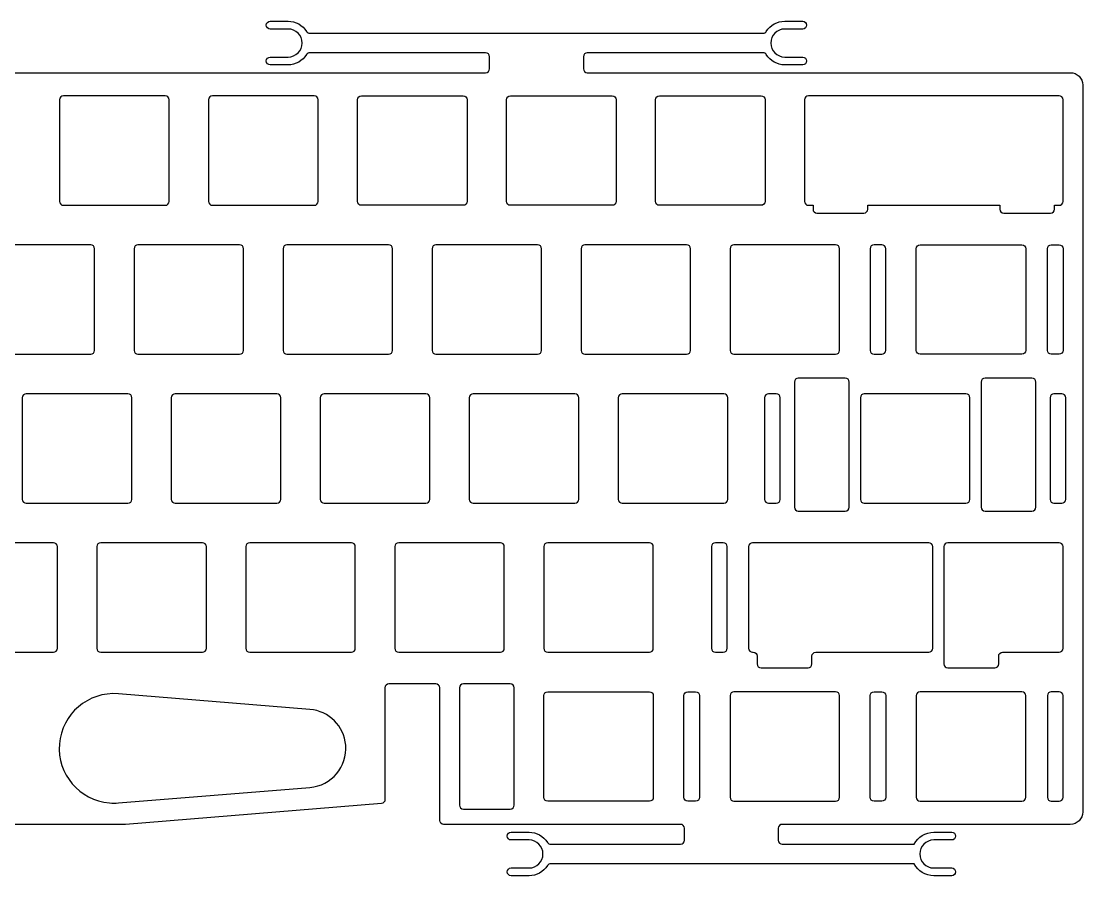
# Model space of a CAD drawing. Header units: millimetres. Extents: x 157 to 443, y 245 to 354.
# Drawn here: x 307.2 to 442.9, y 245.2 to 354.5 of the extents above; entities that cross this region are included whole.
import ezdxf

# ---------------------------------------------------------------- set-up
doc = ezdxf.new("R2010")
doc.units = ezdxf.units.MM
doc.header["$MEASUREMENT"] = 0
doc.layers.get('0').update_dxf_attribs({"lineweight": 0})

msp = doc.modelspace()

# ---------------------------------------------------------------- linework, layer by layer
at = {"color": 18, "lineweight": 25, "true_color": 0x000000}
for points, knots in [([(238.89, 251.8), (239.16, 251.8), (239.39, 252.02), (239.39, 252.3), (239.39, 252.3), (239.39, 269.26), (239.39, 269.26), (239.39, 269.54), (239.61, 269.76), (239.89, 269.76), (239.89, 269.76), (245.89, 269.76), (245.89, 269.76), (246.16, 269.76), (246.39, 269.54), (246.39, 269.26), (246.39, 269.26), (246.39, 254.96), (246.39, 254.96), (246.39, 254.7), (246.59, 254.48), (246.85, 254.46), (246.85, 254.46), (279.54, 251.8), (279.54, 251.8), (279.56, 251.8), (279.57, 251.8), (279.58, 251.8), (279.58, 251.8), (320.49, 251.8), (320.49, 251.8), (320.5, 251.8), (320.52, 251.8), (320.53, 251.8), (320.53, 251.8), (353.23, 254.46), (353.23, 254.46), (353.49, 254.48), (353.69, 254.7), (353.69, 254.96), (353.69, 254.96), (353.69, 269.26), (353.69, 269.26), (353.69, 269.54), (353.91, 269.76), (354.19, 269.76), (354.19, 269.76), (360.19, 269.76), (360.19, 269.76), (360.46, 269.76), (360.69, 269.54), (360.69, 269.26), (360.69, 269.26), (360.69, 252.3), (360.69, 252.3), (360.69, 252.02), (360.91, 251.8), (361.19, 251.8), (361.19, 251.8), (391.48, 251.8), (391.48, 251.8), (391.76, 251.8), (391.98, 251.57), (391.98, 251.3), (391.98, 251.3), (391.98, 249.76), (391.98, 249.76), (391.98, 249.48), (391.76, 249.26), (391.48, 249.26), (391.48, 249.26), (374.89, 249.26), (374.89, 249.26), (374.72, 249.26), (374.56, 249.35), (374.47, 249.49), (373.96, 250.31), (373.06, 250.8), (372.11, 250.8), (372.11, 250.8), (369.82, 250.8), (369.82, 250.8), (369.54, 250.8), (369.32, 250.57), (369.32, 250.3), (369.32, 250.02), (369.54, 249.8), (369.82, 249.8), (369.82, 249.8), (372.11, 249.8), (372.11, 249.8), (373.09, 249.8), (373.89, 249), (373.89, 248.01), (373.89, 247.02), (373.09, 246.22), (372.11, 246.22), (372.11, 246.22), (369.82, 246.22), (369.82, 246.22), (369.54, 246.22), (369.32, 246), (369.32, 245.72), (369.32, 245.45), (369.54, 245.22), (369.82, 245.22), (369.82, 245.22), (372.11, 245.22), (372.11, 245.22), (373.06, 245.22), (373.96, 245.72), (374.47, 246.53), (374.56, 246.67), (374.72, 246.76), (374.89, 246.76), (374.89, 246.76), (421.37, 246.76), (421.37, 246.76), (421.84, 245.82), (422.81, 245.22), (423.86, 245.22), (423.86, 245.22), (426.15, 245.22), (426.15, 245.22), (426.43, 245.22), (426.65, 245.45), (426.65, 245.72), (426.65, 246), (426.43, 246.22), (426.15, 246.22), (426.15, 246.22), (423.86, 246.22), (423.86, 246.22), (422.88, 246.22), (422.07, 247.02), (422.07, 248.01), (422.07, 249), (422.88, 249.8), (423.86, 249.8), (423.86, 249.8), (426.15, 249.8), (426.15, 249.8), (426.43, 249.8), (426.65, 250.02), (426.65, 250.3), (426.65, 250.57), (426.43, 250.8), (426.15, 250.8), (426.15, 250.8), (423.86, 250.8), (423.86, 250.8), (422.81, 250.8), (421.84, 250.2), (421.37, 249.26), (421.37, 249.26), (404.48, 249.26), (404.48, 249.26), (404.21, 249.26), (403.98, 249.48), (403.98, 249.76), (403.98, 249.76), (403.98, 251.3), (403.98, 251.3), (403.98, 251.57), (404.21, 251.8), (404.48, 251.8), (404.48, 251.8), (441.31, 251.8), (441.31, 251.8), (442.2, 251.8), (442.91, 252.51), (442.91, 253.4), (442.91, 253.4), (442.91, 346.32), (442.91, 346.32), (442.91, 347.21), (442.2, 347.92), (441.31, 347.92), (441.31, 347.92), (379.56, 347.92), (379.56, 347.92), (379.29, 347.92), (379.06, 348.15), (379.06, 348.42), (379.06, 348.42), (379.06, 349.96), (379.06, 349.96), (379.06, 350.24), (379.29, 350.46), (379.56, 350.46), (379.56, 350.46), (402.03, 350.46), (402.03, 350.46), (402.2, 350.46), (402.36, 350.37), (402.45, 350.23), (402.96, 349.42), (403.85, 348.92), (404.81, 348.92), (404.81, 348.92), (407.1, 348.92), (407.1, 348.92), (407.38, 348.92), (407.6, 349.15), (407.6, 349.42), (407.6, 349.7), (407.38, 349.92), (407.1, 349.92), (407.1, 349.92), (404.81, 349.92), (404.81, 349.92), (403.83, 349.92), (403.02, 350.72), (403.02, 351.71), (403.02, 352.7), (403.83, 353.5), (404.81, 353.5), (404.81, 353.5), (407.1, 353.5), (407.1, 353.5), (407.38, 353.5), (407.6, 353.72), (407.6, 354), (407.6, 354.27), (407.38, 354.5), (407.1, 354.5), (407.1, 354.5), (404.81, 354.5), (404.81, 354.5), (403.85, 354.5), (402.96, 354.01), (402.45, 353.19), (402.36, 353.05), (402.2, 352.96), (402.03, 352.96), (402.03, 352.96), (344.1, 352.96), (344.1, 352.96), (343.92, 352.96), (343.76, 353.05), (343.67, 353.19), (343.16, 354.01), (342.27, 354.5), (341.31, 354.5), (341.31, 354.5), (339.02, 354.5), (339.02, 354.5), (338.75, 354.5), (338.52, 354.27), (338.52, 354), (338.52, 353.72), (338.75, 353.5), (339.02, 353.5), (339.02, 353.5), (341.31, 353.5), (341.31, 353.5), (342.3, 353.5), (343.1, 352.7), (343.1, 351.71), (343.1, 350.72), (342.3, 349.92), (341.31, 349.92), (341.31, 349.92), (339.02, 349.92), (339.02, 349.92), (338.74, 349.92), (338.52, 349.7), (338.52, 349.42), (338.52, 349.15), (338.74, 348.92), (339.02, 348.92), (339.02, 348.92), (341.31, 348.92), (341.31, 348.92), (342.27, 348.92), (343.16, 349.42), (343.67, 350.23), (343.76, 350.37), (343.92, 350.46), (344.1, 350.46), (344.1, 350.46), (366.56, 350.46), (366.56, 350.46), (366.84, 350.46), (367.06, 350.24), (367.06, 349.96), (367.06, 349.96), (367.06, 348.42), (367.06, 348.42), (367.06, 348.15), (366.84, 347.92), (366.56, 347.92), (366.56, 347.92), (233.51, 347.92), (233.51, 347.92), (233.24, 347.92), (233.01, 348.15), (233.01, 348.42), (233.01, 348.42), (233.01, 349.96), (233.01, 349.96), (233.01, 350.24), (233.24, 350.46), (233.51, 350.46), (233.51, 350.46), (255.98, 350.46), (255.98, 350.46), (256.15, 350.46), (256.31, 350.37), (256.4, 350.23), (256.91, 349.42), (257.8, 348.92), (258.76, 348.92), (258.76, 348.92), (261.05, 348.92), (261.05, 348.92), (261.33, 348.92), (261.55, 349.15), (261.55, 349.42), (261.55, 349.7), (261.33, 349.92), (261.05, 349.92), (261.05, 349.92), (258.76, 349.92), (258.76, 349.92), (257.78, 349.92), (256.97, 350.72), (256.97, 351.71), (256.97, 352.7), (257.78, 353.5), (258.76, 353.5), (258.76, 353.5), (261.05, 353.5), (261.05, 353.5), (261.33, 353.5), (261.55, 353.72), (261.55, 354), (261.55, 354.27), (261.33, 354.5), (261.05, 354.5), (261.05, 354.5), (258.76, 354.5), (258.76, 354.5), (257.8, 354.5), (256.91, 354.01), (256.4, 353.19), (256.31, 353.05), (256.15, 352.96), (255.98, 352.96), (255.98, 352.96), (198.05, 352.96), (198.05, 352.96), (197.87, 352.96), (197.71, 353.05), (197.62, 353.19), (197.11, 354.01), (196.22, 354.5), (195.26, 354.5), (195.26, 354.5), (192.97, 354.5), (192.97, 354.5), (192.7, 354.5), (192.47, 354.27), (192.47, 354), (192.47, 353.72), (192.7, 353.5), (192.97, 353.5), (192.97, 353.5), (195.26, 353.5), (195.26, 353.5), (196.25, 353.5), (197.05, 352.7), (197.05, 351.71), (197.05, 350.72), (196.25, 349.92), (195.26, 349.92), (195.26, 349.92), (192.97, 349.92), (192.97, 349.92), (192.7, 349.92), (192.47, 349.7), (192.47, 349.42), (192.47, 349.15), (192.7, 348.92), (192.97, 348.92), (192.97, 348.92), (195.26, 348.92), (195.26, 348.92), (196.22, 348.92), (197.11, 349.42), (197.62, 350.23), (197.71, 350.37), (197.87, 350.46), (198.05, 350.46), (198.05, 350.46), (220.51, 350.46), (220.51, 350.46), (220.79, 350.46), (221.01, 350.24), (221.01, 349.96), (221.01, 349.96), (221.01, 348.42), (221.01, 348.42), (221.01, 348.15), (220.79, 347.92), (220.51, 347.92), (220.51, 347.92), (158.76, 347.92), (158.76, 347.92), (157.88, 347.92), (157.16, 347.21), (157.16, 346.32), (157.16, 346.32), (157.16, 253.4), (157.16, 253.4), (157.16, 252.51), (157.88, 251.8), (158.76, 251.8), (158.76, 251.8), (195.59, 251.8), (195.59, 251.8), (195.87, 251.8), (196.09, 251.57), (196.09, 251.3), (196.09, 251.3), (196.09, 249.76), (196.09, 249.76), (196.09, 249.48), (195.87, 249.26), (195.59, 249.26), (195.59, 249.26), (179, 249.26), (179, 249.26), (178.82, 249.26), (178.66, 249.35), (178.57, 249.49), (178.06, 250.31), (177.17, 250.8), (176.21, 250.8), (176.21, 250.8), (173.92, 250.8), (173.92, 250.8), (173.65, 250.8), (173.42, 250.57), (173.42, 250.3), (173.42, 250.02), (173.65, 249.8), (173.92, 249.8), (173.92, 249.8), (176.21, 249.8), (176.21, 249.8), (177.2, 249.8), (178, 249), (178, 248.01), (178, 247.02), (177.2, 246.22), (176.21, 246.22), (176.21, 246.22), (173.92, 246.22), (173.92, 246.22), (173.65, 246.22), (173.42, 246), (173.42, 245.72), (173.42, 245.45), (173.65, 245.22), (173.92, 245.22), (173.92, 245.22), (176.21, 245.22), (176.21, 245.22), (177.17, 245.22), (178.06, 245.72), (178.57, 246.53), (178.66, 246.67), (178.82, 246.76), (179, 246.76), (179, 246.76), (225.19, 246.76), (225.19, 246.76), (225.36, 246.76), (225.52, 246.67), (225.61, 246.53), (226.12, 245.72), (227.01, 245.22), (227.97, 245.22), (227.97, 245.22), (230.26, 245.22), (230.26, 245.22), (230.53, 245.22), (230.76, 245.45), (230.76, 245.72), (230.76, 246), (230.53, 246.22), (230.26, 246.22), (230.26, 246.22), (227.97, 246.22), (227.97, 246.22), (226.98, 246.22), (226.18, 247.02), (226.18, 248.01), (226.18, 249), (226.98, 249.8), (227.97, 249.8), (227.97, 249.8), (230.26, 249.8), (230.26, 249.8), (230.53, 249.8), (230.76, 250.02), (230.76, 250.3), (230.76, 250.57), (230.53, 250.8), (230.26, 250.8), (230.26, 250.8), (227.97, 250.8), (227.97, 250.8), (227.01, 250.8), (226.12, 250.31), (225.61, 249.49), (225.52, 249.35), (225.36, 249.26), (225.19, 249.26), (225.19, 249.26), (208.59, 249.26), (208.59, 249.26), (208.31, 249.26), (208.09, 249.48), (208.09, 249.76), (208.09, 249.76), (208.09, 251.3), (208.09, 251.3), (208.09, 251.57), (208.31, 251.8), (208.59, 251.8), (208.59, 251.8), (238.89, 251.8), (238.89, 251.8)], [0, 0, 0, 0, 1, 1, 1, 2, 2, 2, 3, 3, 3, 4, 4, 4, 5, 5, 5, 6, 6, 6, 7, 7, 7, 8, 8, 8, 9, 9, 9, 10, 10, 10, 11, 11, 11, 12, 12, 12, 13, 13, 13, 14, 14, 14, 15, 15, 15, 16, 16, 16, 17, 17, 17, 18, 18, 18, 19, 19, 19, 20, 20, 20, 21, 21, 21, 22, 22, 22, 23, 23, 23, 24, 24, 24, 25, 25, 25, 26, 26, 26, 27, 27, 27, 28, 28, 28, 29, 29, 29, 30, 30, 30, 31, 31, 31, 32, 32, 32, 33, 33, 33, 34, 34, 34, 35, 35, 35, 36, 36, 36, 37, 37, 37, 38, 38, 38, 39, 39, 39, 40, 40, 40, 41, 41, 41, 42, 42, 42, 43, 43, 43, 44, 44, 44, 45, 45, 45, 46, 46, 46, 47, 47, 47, 48, 48, 48, 49, 49, 49, 50, 50, 50, 51, 51, 51, 52, 52, 52, 53, 53, 53, 54, 54, 54, 55, 55, 55, 56, 56, 56, 57, 57, 57, 58, 58, 58, 59, 59, 59, 60, 60, 60, 61, 61, 61, 62, 62, 62, 63, 63, 63, 64, 64, 64, 65, 65, 65, 66, 66, 66, 67, 67, 67, 68, 68, 68, 69, 69, 69, 70, 70, 70, 71, 71, 71, 72, 72, 72, 73, 73, 73, 74, 74, 74, 75, 75, 75, 76, 76, 76, 77, 77, 77, 78, 78, 78, 79, 79, 79, 80, 80, 80, 81, 81, 81, 82, 82, 82, 83, 83, 83, 84, 84, 84, 85, 85, 85, 86, 86, 86, 87, 87, 87, 88, 88, 88, 89, 89, 89, 90, 90, 90, 91, 91, 91, 92, 92, 92, 93, 93, 93, 94, 94, 94, 95, 95, 95, 96, 96, 96, 97, 97, 97, 98, 98, 98, 99, 99, 99, 100, 100, 100, 101, 101, 101, 102, 102, 102, 103, 103, 103, 104, 104, 104, 105, 105, 105, 106, 106, 106, 107, 107, 107, 108, 108, 108, 109, 109, 109, 110, 110, 110, 111, 111, 111, 112, 112, 112, 113, 113, 113, 114, 114, 114, 115, 115, 115, 116, 116, 116, 117, 117, 117, 118, 118, 118, 119, 119, 119, 120, 120, 120, 121, 121, 121, 122, 122, 122, 123, 123, 123, 124, 124, 124, 125, 125, 125, 126, 126, 126, 127, 127, 127, 128, 128, 128, 129, 129, 129, 130, 130, 130, 131, 131, 131, 132, 132, 132, 133, 133, 133, 134, 134, 134, 135, 135, 135, 136, 136, 136, 137, 137, 137, 138, 138, 138, 139, 139, 139, 140, 140, 140, 141, 141, 141, 142, 142, 142, 143, 143, 143, 144, 144, 144, 145, 145, 145, 146, 146, 146, 147, 147, 147, 148, 148, 148, 149, 149, 149, 150, 150, 150, 151, 151, 151, 152, 152, 152, 153, 153, 153, 154, 154, 154, 155, 155, 155, 156, 156, 156, 157, 157, 157, 158, 158, 158, 159, 159, 159, 160, 160, 160, 161, 161, 161, 162, 162, 162, 163, 163, 163, 164, 164, 164, 165, 165, 165, 166, 166, 166, 167, 167, 167, 168, 168, 168, 169, 169, 169, 170, 170, 170, 171, 171, 171, 172, 172, 172, 173, 173, 173, 174, 174, 174, 175, 175, 175, 176, 176, 176, 177, 177, 177, 178, 178, 178, 178]), ([(312.59, 344.96), (312.59, 344.96), (325.59, 344.96), (325.59, 344.96), (325.86, 344.96), (326.09, 344.74), (326.09, 344.46), (326.09, 344.46), (326.09, 331.46), (326.09, 331.46), (326.09, 331.18), (325.86, 330.96), (325.59, 330.96), (325.59, 330.96), (312.59, 330.96), (312.59, 330.96), (312.31, 330.96), (312.09, 331.18), (312.09, 331.46), (312.09, 331.46), (312.09, 344.46), (312.09, 344.46), (312.09, 344.74), (312.31, 344.96), (312.59, 344.96)], [0, 0, 0, 0, 1, 1, 1, 2, 2, 2, 3, 3, 3, 4, 4, 4, 5, 5, 5, 6, 6, 6, 7, 7, 7, 8, 8, 8, 8]), ([(331.64, 344.96), (331.64, 344.96), (344.64, 344.96), (344.64, 344.96), (344.91, 344.96), (345.14, 344.74), (345.14, 344.46), (345.14, 344.46), (345.14, 331.46), (345.14, 331.46), (345.14, 331.18), (344.91, 330.96), (344.64, 330.96), (344.64, 330.96), (331.64, 330.96), (331.64, 330.96), (331.36, 330.96), (331.14, 331.18), (331.14, 331.46), (331.14, 331.46), (331.14, 344.46), (331.14, 344.46), (331.14, 344.74), (331.36, 344.96), (331.64, 344.96)], [0, 0, 0, 0, 1, 1, 1, 2, 2, 2, 3, 3, 3, 4, 4, 4, 5, 5, 5, 6, 6, 6, 7, 7, 7, 8, 8, 8, 8]), ([(350.69, 344.96), (350.41, 344.96), (350.19, 344.74), (350.19, 344.46), (350.19, 344.46), (350.19, 331.46), (350.19, 331.46), (350.19, 331.18), (350.41, 330.96), (350.69, 330.96), (350.69, 330.96), (363.69, 330.96), (363.69, 330.96), (363.96, 330.96), (364.19, 331.18), (364.19, 331.46), (364.19, 331.46), (364.19, 344.46), (364.19, 344.46), (364.19, 344.74), (363.96, 344.96), (363.69, 344.96), (363.69, 344.96), (350.69, 344.96), (350.69, 344.96)], [0, 0, 0, 0, 1, 1, 1, 2, 2, 2, 3, 3, 3, 4, 4, 4, 5, 5, 5, 6, 6, 6, 7, 7, 7, 8, 8, 8, 8]), ([(369.24, 331.46), (369.24, 331.18), (369.46, 330.96), (369.74, 330.96), (369.74, 330.96), (382.74, 330.96), (382.74, 330.96), (383.01, 330.96), (383.24, 331.18), (383.24, 331.46), (383.24, 331.46), (383.24, 344.46), (383.24, 344.46), (383.24, 344.74), (383.01, 344.96), (382.74, 344.96), (382.74, 344.96), (369.74, 344.96), (369.74, 344.96), (369.46, 344.96), (369.24, 344.74), (369.24, 344.46), (369.24, 344.46), (369.24, 331.46), (369.24, 331.46)], [0, 0, 0, 0, 1, 1, 1, 2, 2, 2, 3, 3, 3, 4, 4, 4, 5, 5, 5, 6, 6, 6, 7, 7, 7, 8, 8, 8, 8]), ([(402.29, 344.46), (402.29, 344.74), (402.06, 344.96), (401.79, 344.96), (401.79, 344.96), (388.79, 344.96), (388.79, 344.96), (388.51, 344.96), (388.29, 344.74), (388.29, 344.46), (388.29, 344.46), (388.29, 331.46), (388.29, 331.46), (388.29, 331.18), (388.51, 330.96), (388.79, 330.96), (388.79, 330.96), (401.79, 330.96), (401.79, 330.96), (402.06, 330.96), (402.29, 331.18), (402.29, 331.46), (402.29, 331.46), (402.29, 344.46), (402.29, 344.46)], [0, 0, 0, 0, 1, 1, 1, 2, 2, 2, 3, 3, 3, 4, 4, 4, 5, 5, 5, 6, 6, 6, 7, 7, 7, 8, 8, 8, 8]), ([(408.42, 330.96), (408.42, 330.96), (407.84, 330.96), (407.84, 330.96), (407.56, 330.96), (407.34, 331.18), (407.34, 331.46), (407.34, 331.46), (407.34, 344.46), (407.34, 344.46), (407.34, 344.74), (407.56, 344.96), (407.84, 344.96), (407.84, 344.96), (439.89, 344.96), (439.89, 344.96), (440.16, 344.96), (440.39, 344.74), (440.39, 344.46), (440.39, 344.46), (440.39, 331.46), (440.39, 331.46), (440.39, 331.18), (440.16, 330.96), (439.89, 330.96), (439.89, 330.96), (439.3, 330.96), (439.3, 330.96), (439.3, 330.96), (439.3, 330.46), (439.3, 330.46), (439.3, 330.18), (439.08, 329.96), (438.8, 329.96), (438.8, 329.96), (432.8, 329.96), (432.8, 329.96), (432.52, 329.96), (432.3, 330.18), (432.3, 330.46), (432.3, 330.46), (432.3, 330.96), (432.3, 330.96), (432.3, 330.96), (415.42, 330.96), (415.42, 330.96), (415.42, 330.96), (415.42, 330.46), (415.42, 330.46), (415.42, 330.18), (415.2, 329.96), (414.92, 329.96), (414.92, 329.96), (408.92, 329.96), (408.92, 329.96), (408.65, 329.96), (408.42, 330.18), (408.42, 330.46), (408.42, 330.46), (408.42, 330.96), (408.42, 330.96)], [0, 0, 0, 0, 1, 1, 1, 2, 2, 2, 3, 3, 3, 4, 4, 4, 5, 5, 5, 6, 6, 6, 7, 7, 7, 8, 8, 8, 9, 9, 9, 10, 10, 10, 11, 11, 11, 12, 12, 12, 13, 13, 13, 14, 14, 14, 15, 15, 15, 16, 16, 16, 17, 17, 17, 18, 18, 18, 19, 19, 19, 20, 20, 20, 20]), ([(316.06, 311.91), (316.06, 311.91), (303.06, 311.91), (303.06, 311.91), (302.79, 311.91), (302.56, 312.13), (302.56, 312.41), (302.56, 312.41), (302.56, 325.41), (302.56, 325.41), (302.56, 325.69), (302.79, 325.91), (303.06, 325.91), (303.06, 325.91), (316.06, 325.91), (316.06, 325.91), (316.34, 325.91), (316.56, 325.69), (316.56, 325.41), (316.56, 325.41), (316.56, 312.41), (316.56, 312.41), (316.56, 312.13), (316.34, 311.91), (316.06, 311.91)], [0, 0, 0, 0, 1, 1, 1, 2, 2, 2, 3, 3, 3, 4, 4, 4, 5, 5, 5, 6, 6, 6, 7, 7, 7, 8, 8, 8, 8]), ([(322.11, 325.91), (322.11, 325.91), (335.11, 325.91), (335.11, 325.91), (335.39, 325.91), (335.61, 325.69), (335.61, 325.41), (335.61, 325.41), (335.61, 312.41), (335.61, 312.41), (335.61, 312.13), (335.39, 311.91), (335.11, 311.91), (335.11, 311.91), (322.11, 311.91), (322.11, 311.91), (321.84, 311.91), (321.61, 312.13), (321.61, 312.41), (321.61, 312.41), (321.61, 325.41), (321.61, 325.41), (321.61, 325.69), (321.84, 325.91), (322.11, 325.91)], [0, 0, 0, 0, 1, 1, 1, 2, 2, 2, 3, 3, 3, 4, 4, 4, 5, 5, 5, 6, 6, 6, 7, 7, 7, 8, 8, 8, 8]), ([(340.66, 312.41), (340.66, 312.41), (340.66, 325.41), (340.66, 325.41), (340.66, 325.69), (340.89, 325.91), (341.16, 325.91), (341.16, 325.91), (354.16, 325.91), (354.16, 325.91), (354.44, 325.91), (354.66, 325.69), (354.66, 325.41), (354.66, 325.41), (354.66, 312.41), (354.66, 312.41), (354.66, 312.13), (354.44, 311.91), (354.16, 311.91), (354.16, 311.91), (341.16, 311.91), (341.16, 311.91), (340.89, 311.91), (340.66, 312.13), (340.66, 312.41)], [0, 0, 0, 0, 1, 1, 1, 2, 2, 2, 3, 3, 3, 4, 4, 4, 5, 5, 5, 6, 6, 6, 7, 7, 7, 8, 8, 8, 8]), ([(360.21, 325.91), (360.21, 325.91), (373.21, 325.91), (373.21, 325.91), (373.49, 325.91), (373.71, 325.69), (373.71, 325.41), (373.71, 325.41), (373.71, 312.41), (373.71, 312.41), (373.71, 312.13), (373.49, 311.91), (373.21, 311.91), (373.21, 311.91), (360.21, 311.91), (360.21, 311.91), (359.94, 311.91), (359.71, 312.13), (359.71, 312.41), (359.71, 312.41), (359.71, 325.41), (359.71, 325.41), (359.71, 325.69), (359.94, 325.91), (360.21, 325.91)], [0, 0, 0, 0, 1, 1, 1, 2, 2, 2, 3, 3, 3, 4, 4, 4, 5, 5, 5, 6, 6, 6, 7, 7, 7, 8, 8, 8, 8]), ([(392.26, 311.91), (392.26, 311.91), (379.26, 311.91), (379.26, 311.91), (378.99, 311.91), (378.76, 312.13), (378.76, 312.41), (378.76, 312.41), (378.76, 325.41), (378.76, 325.41), (378.76, 325.69), (378.99, 325.91), (379.26, 325.91), (379.26, 325.91), (392.26, 325.91), (392.26, 325.91), (392.54, 325.91), (392.76, 325.69), (392.76, 325.41), (392.76, 325.41), (392.76, 312.41), (392.76, 312.41), (392.76, 312.13), (392.54, 311.91), (392.26, 311.91)], [0, 0, 0, 0, 1, 1, 1, 2, 2, 2, 3, 3, 3, 4, 4, 4, 5, 5, 5, 6, 6, 6, 7, 7, 7, 8, 8, 8, 8]), ([(411.81, 325.41), (411.81, 325.41), (411.81, 312.41), (411.81, 312.41), (411.81, 312.13), (411.59, 311.91), (411.31, 311.91), (411.31, 311.91), (398.31, 311.91), (398.31, 311.91), (398.04, 311.91), (397.81, 312.13), (397.81, 312.41), (397.81, 312.41), (397.81, 325.41), (397.81, 325.41), (397.81, 325.69), (398.04, 325.91), (398.31, 325.91), (398.31, 325.91), (411.31, 325.91), (411.31, 325.91), (411.59, 325.91), (411.81, 325.69), (411.81, 325.41)], [0, 0, 0, 0, 1, 1, 1, 2, 2, 2, 3, 3, 3, 4, 4, 4, 5, 5, 5, 6, 6, 6, 7, 7, 7, 8, 8, 8, 8]), ([(415.72, 312.41), (415.72, 312.41), (415.72, 325.41), (415.72, 325.41), (415.72, 325.69), (415.94, 325.91), (416.22, 325.91), (416.22, 325.91), (417.22, 325.91), (417.22, 325.91), (417.49, 325.91), (417.72, 325.69), (417.72, 325.41), (417.72, 325.41), (417.72, 312.41), (417.72, 312.41), (417.72, 312.13), (417.49, 311.91), (417.22, 311.91), (417.22, 311.91), (416.22, 311.91), (416.22, 311.91), (415.94, 311.91), (415.72, 312.13), (415.72, 312.41)], [0, 0, 0, 0, 1, 1, 1, 2, 2, 2, 3, 3, 3, 4, 4, 4, 5, 5, 5, 6, 6, 6, 7, 7, 7, 8, 8, 8, 8]), ([(435.62, 325.41), (435.62, 325.69), (435.4, 325.91), (435.12, 325.91), (435.12, 325.91), (422.12, 325.91), (422.12, 325.91), (421.85, 325.91), (421.62, 325.69), (421.62, 325.41), (421.62, 325.41), (421.62, 312.41), (421.62, 312.41), (421.62, 312.13), (421.85, 311.91), (422.12, 311.91), (422.12, 311.91), (435.12, 311.91), (435.12, 311.91), (435.4, 311.91), (435.62, 312.13), (435.62, 312.41), (435.62, 312.41), (435.62, 325.41), (435.62, 325.41)], [0, 0, 0, 0, 1, 1, 1, 2, 2, 2, 3, 3, 3, 4, 4, 4, 5, 5, 5, 6, 6, 6, 7, 7, 7, 8, 8, 8, 8]), ([(439.89, 311.91), (440.16, 311.91), (440.39, 312.13), (440.39, 312.41), (440.39, 312.41), (440.39, 325.41), (440.39, 325.41), (440.39, 325.69), (440.16, 325.91), (439.89, 325.91), (439.89, 325.91), (438.89, 325.91), (438.89, 325.91), (438.61, 325.91), (438.39, 325.69), (438.39, 325.41), (438.39, 325.41), (438.39, 312.41), (438.39, 312.41), (438.39, 312.13), (438.61, 311.91), (438.89, 311.91), (438.89, 311.91), (439.89, 311.91), (439.89, 311.91)], [0, 0, 0, 0, 1, 1, 1, 2, 2, 2, 3, 3, 3, 4, 4, 4, 5, 5, 5, 6, 6, 6, 7, 7, 7, 8, 8, 8, 8]), ([(413.04, 308.36), (413.04, 308.36), (413.04, 292.36), (413.04, 292.36), (413.04, 292.08), (412.82, 291.86), (412.54, 291.86), (412.54, 291.86), (406.54, 291.86), (406.54, 291.86), (406.27, 291.86), (406.04, 292.08), (406.04, 292.36), (406.04, 292.36), (406.04, 308.36), (406.04, 308.36), (406.04, 308.64), (406.27, 308.86), (406.54, 308.86), (406.54, 308.86), (412.54, 308.86), (412.54, 308.86), (412.82, 308.86), (413.04, 308.64), (413.04, 308.36)], [0, 0, 0, 0, 1, 1, 1, 2, 2, 2, 3, 3, 3, 4, 4, 4, 5, 5, 5, 6, 6, 6, 7, 7, 7, 8, 8, 8, 8]), ([(429.92, 292.36), (429.92, 292.36), (429.92, 308.36), (429.92, 308.36), (429.92, 308.64), (430.14, 308.86), (430.42, 308.86), (430.42, 308.86), (436.42, 308.86), (436.42, 308.86), (436.7, 308.86), (436.92, 308.64), (436.92, 308.36), (436.92, 308.36), (436.92, 292.36), (436.92, 292.36), (436.92, 292.08), (436.7, 291.86), (436.42, 291.86), (436.42, 291.86), (430.42, 291.86), (430.42, 291.86), (430.14, 291.86), (429.92, 292.08), (429.92, 292.36)], [0, 0, 0, 0, 1, 1, 1, 2, 2, 2, 3, 3, 3, 4, 4, 4, 5, 5, 5, 6, 6, 6, 7, 7, 7, 8, 8, 8, 8]), ([(320.82, 292.86), (320.82, 292.86), (307.82, 292.86), (307.82, 292.86), (307.55, 292.86), (307.32, 293.08), (307.32, 293.36), (307.32, 293.36), (307.32, 306.36), (307.32, 306.36), (307.32, 306.64), (307.55, 306.86), (307.82, 306.86), (307.82, 306.86), (320.82, 306.86), (320.82, 306.86), (321.1, 306.86), (321.32, 306.64), (321.32, 306.36), (321.32, 306.36), (321.32, 293.36), (321.32, 293.36), (321.32, 293.08), (321.1, 292.86), (320.82, 292.86)], [0, 0, 0, 0, 1, 1, 1, 2, 2, 2, 3, 3, 3, 4, 4, 4, 5, 5, 5, 6, 6, 6, 7, 7, 7, 8, 8, 8, 8]), ([(326.37, 293.36), (326.37, 293.36), (326.37, 306.36), (326.37, 306.36), (326.37, 306.64), (326.6, 306.86), (326.87, 306.86), (326.87, 306.86), (339.87, 306.86), (339.87, 306.86), (340.15, 306.86), (340.37, 306.64), (340.37, 306.36), (340.37, 306.36), (340.37, 293.36), (340.37, 293.36), (340.37, 293.08), (340.15, 292.86), (339.87, 292.86), (339.87, 292.86), (326.87, 292.86), (326.87, 292.86), (326.6, 292.86), (326.37, 293.08), (326.37, 293.36)], [0, 0, 0, 0, 1, 1, 1, 2, 2, 2, 3, 3, 3, 4, 4, 4, 5, 5, 5, 6, 6, 6, 7, 7, 7, 8, 8, 8, 8]), ([(345.92, 306.86), (345.92, 306.86), (358.92, 306.86), (358.92, 306.86), (359.2, 306.86), (359.42, 306.64), (359.42, 306.36), (359.42, 306.36), (359.42, 293.36), (359.42, 293.36), (359.42, 293.08), (359.2, 292.86), (358.92, 292.86), (358.92, 292.86), (345.92, 292.86), (345.92, 292.86), (345.65, 292.86), (345.42, 293.08), (345.42, 293.36), (345.42, 293.36), (345.42, 306.36), (345.42, 306.36), (345.42, 306.64), (345.65, 306.86), (345.92, 306.86)], [0, 0, 0, 0, 1, 1, 1, 2, 2, 2, 3, 3, 3, 4, 4, 4, 5, 5, 5, 6, 6, 6, 7, 7, 7, 8, 8, 8, 8]), ([(364.97, 306.86), (364.97, 306.86), (377.97, 306.86), (377.97, 306.86), (378.25, 306.86), (378.47, 306.64), (378.47, 306.36), (378.47, 306.36), (378.47, 293.36), (378.47, 293.36), (378.47, 293.08), (378.25, 292.86), (377.97, 292.86), (377.97, 292.86), (364.97, 292.86), (364.97, 292.86), (364.7, 292.86), (364.47, 293.08), (364.47, 293.36), (364.47, 293.36), (364.47, 306.36), (364.47, 306.36), (364.47, 306.64), (364.7, 306.86), (364.97, 306.86)], [0, 0, 0, 0, 1, 1, 1, 2, 2, 2, 3, 3, 3, 4, 4, 4, 5, 5, 5, 6, 6, 6, 7, 7, 7, 8, 8, 8, 8]), ([(384.02, 306.86), (384.02, 306.86), (397.02, 306.86), (397.02, 306.86), (397.3, 306.86), (397.52, 306.64), (397.52, 306.36), (397.52, 306.36), (397.52, 293.36), (397.52, 293.36), (397.52, 293.08), (397.3, 292.86), (397.02, 292.86), (397.02, 292.86), (384.02, 292.86), (384.02, 292.86), (383.75, 292.86), (383.52, 293.08), (383.52, 293.36), (383.52, 293.36), (383.52, 306.36), (383.52, 306.36), (383.52, 306.64), (383.75, 306.86), (384.02, 306.86)], [0, 0, 0, 0, 1, 1, 1, 2, 2, 2, 3, 3, 3, 4, 4, 4, 5, 5, 5, 6, 6, 6, 7, 7, 7, 8, 8, 8, 8]), ([(404.23, 306.36), (404.23, 306.36), (404.23, 293.36), (404.23, 293.36), (404.23, 293.08), (404.01, 292.86), (403.73, 292.86), (403.73, 292.86), (402.73, 292.86), (402.73, 292.86), (402.46, 292.86), (402.23, 293.08), (402.23, 293.36), (402.23, 293.36), (402.23, 306.36), (402.23, 306.36), (402.23, 306.64), (402.46, 306.86), (402.73, 306.86), (402.73, 306.86), (403.73, 306.86), (403.73, 306.86), (404.01, 306.86), (404.23, 306.64), (404.23, 306.36)], [0, 0, 0, 0, 1, 1, 1, 2, 2, 2, 3, 3, 3, 4, 4, 4, 5, 5, 5, 6, 6, 6, 7, 7, 7, 8, 8, 8, 8]), ([(427.98, 292.86), (427.98, 292.86), (414.98, 292.86), (414.98, 292.86), (414.71, 292.86), (414.48, 293.08), (414.48, 293.36), (414.48, 293.36), (414.48, 306.36), (414.48, 306.36), (414.48, 306.64), (414.71, 306.86), (414.98, 306.86), (414.98, 306.86), (427.98, 306.86), (427.98, 306.86), (428.26, 306.86), (428.48, 306.64), (428.48, 306.36), (428.48, 306.36), (428.48, 293.36), (428.48, 293.36), (428.48, 293.08), (428.26, 292.86), (427.98, 292.86)], [0, 0, 0, 0, 1, 1, 1, 2, 2, 2, 3, 3, 3, 4, 4, 4, 5, 5, 5, 6, 6, 6, 7, 7, 7, 8, 8, 8, 8]), ([(439.23, 306.86), (439.23, 306.86), (440.23, 306.86), (440.23, 306.86), (440.51, 306.86), (440.73, 306.64), (440.73, 306.36), (440.73, 306.36), (440.73, 293.36), (440.73, 293.36), (440.73, 293.08), (440.51, 292.86), (440.23, 292.86), (440.23, 292.86), (439.23, 292.86), (439.23, 292.86), (438.96, 292.86), (438.73, 293.08), (438.73, 293.36), (438.73, 293.36), (438.73, 306.36), (438.73, 306.36), (438.73, 306.64), (438.96, 306.86), (439.23, 306.86)], [0, 0, 0, 0, 1, 1, 1, 2, 2, 2, 3, 3, 3, 4, 4, 4, 5, 5, 5, 6, 6, 6, 7, 7, 7, 8, 8, 8, 8]), ([(297.8, 274.31), (297.8, 274.31), (297.8, 287.31), (297.8, 287.31), (297.8, 287.59), (298.02, 287.81), (298.3, 287.81), (298.3, 287.81), (311.3, 287.81), (311.3, 287.81), (311.58, 287.81), (311.8, 287.59), (311.8, 287.31), (311.8, 287.31), (311.8, 274.31), (311.8, 274.31), (311.8, 274.03), (311.58, 273.81), (311.3, 273.81), (311.3, 273.81), (298.3, 273.81), (298.3, 273.81), (298.02, 273.81), (297.8, 274.03), (297.8, 274.31)], [0, 0, 0, 0, 1, 1, 1, 2, 2, 2, 3, 3, 3, 4, 4, 4, 5, 5, 5, 6, 6, 6, 7, 7, 7, 8, 8, 8, 8]), ([(317.35, 287.81), (317.35, 287.81), (330.35, 287.81), (330.35, 287.81), (330.63, 287.81), (330.85, 287.59), (330.85, 287.31), (330.85, 287.31), (330.85, 274.31), (330.85, 274.31), (330.85, 274.03), (330.63, 273.81), (330.35, 273.81), (330.35, 273.81), (317.35, 273.81), (317.35, 273.81), (317.07, 273.81), (316.85, 274.03), (316.85, 274.31), (316.85, 274.31), (316.85, 287.31), (316.85, 287.31), (316.85, 287.59), (317.07, 287.81), (317.35, 287.81)], [0, 0, 0, 0, 1, 1, 1, 2, 2, 2, 3, 3, 3, 4, 4, 4, 5, 5, 5, 6, 6, 6, 7, 7, 7, 8, 8, 8, 8]), ([(336.4, 287.81), (336.4, 287.81), (349.4, 287.81), (349.4, 287.81), (349.68, 287.81), (349.9, 287.59), (349.9, 287.31), (349.9, 287.31), (349.9, 274.31), (349.9, 274.31), (349.9, 274.03), (349.68, 273.81), (349.4, 273.81), (349.4, 273.81), (336.4, 273.81), (336.4, 273.81), (336.12, 273.81), (335.9, 274.03), (335.9, 274.31), (335.9, 274.31), (335.9, 287.31), (335.9, 287.31), (335.9, 287.59), (336.12, 287.81), (336.4, 287.81)], [0, 0, 0, 0, 1, 1, 1, 2, 2, 2, 3, 3, 3, 4, 4, 4, 5, 5, 5, 6, 6, 6, 7, 7, 7, 8, 8, 8, 8]), ([(355.45, 287.81), (355.45, 287.81), (368.45, 287.81), (368.45, 287.81), (368.73, 287.81), (368.95, 287.59), (368.95, 287.31), (368.95, 287.31), (368.95, 274.31), (368.95, 274.31), (368.95, 274.03), (368.73, 273.81), (368.45, 273.81), (368.45, 273.81), (355.45, 273.81), (355.45, 273.81), (355.17, 273.81), (354.95, 274.03), (354.95, 274.31), (354.95, 274.31), (354.95, 287.31), (354.95, 287.31), (354.95, 287.59), (355.17, 287.81), (355.45, 287.81)], [0, 0, 0, 0, 1, 1, 1, 2, 2, 2, 3, 3, 3, 4, 4, 4, 5, 5, 5, 6, 6, 6, 7, 7, 7, 8, 8, 8, 8]), ([(374, 274.31), (374, 274.31), (374, 287.31), (374, 287.31), (374, 287.59), (374.22, 287.81), (374.5, 287.81), (374.5, 287.81), (387.5, 287.81), (387.5, 287.81), (387.78, 287.81), (388, 287.59), (388, 287.31), (388, 287.31), (388, 274.31), (388, 274.31), (388, 274.03), (387.78, 273.81), (387.5, 273.81), (387.5, 273.81), (374.5, 273.81), (374.5, 273.81), (374.22, 273.81), (374, 274.03), (374, 274.31)], [0, 0, 0, 0, 1, 1, 1, 2, 2, 2, 3, 3, 3, 4, 4, 4, 5, 5, 5, 6, 6, 6, 7, 7, 7, 8, 8, 8, 8]), ([(395.94, 287.81), (395.94, 287.81), (396.94, 287.81), (396.94, 287.81), (397.22, 287.81), (397.44, 287.59), (397.44, 287.31), (397.44, 287.31), (397.44, 274.31), (397.44, 274.31), (397.44, 274.03), (397.22, 273.81), (396.94, 273.81), (396.94, 273.81), (395.94, 273.81), (395.94, 273.81), (395.67, 273.81), (395.44, 274.03), (395.44, 274.31), (395.44, 274.31), (395.44, 287.31), (395.44, 287.31), (395.44, 287.59), (395.67, 287.81), (395.94, 287.81)], [0, 0, 0, 0, 1, 1, 1, 2, 2, 2, 3, 3, 3, 4, 4, 4, 5, 5, 5, 6, 6, 6, 7, 7, 7, 8, 8, 8, 8]), ([(400.69, 287.81), (400.69, 287.81), (423.22, 287.81), (423.22, 287.81), (423.49, 287.81), (423.72, 287.59), (423.72, 287.31), (423.72, 287.31), (423.72, 274.31), (423.72, 274.31), (423.72, 274.03), (423.49, 273.81), (423.22, 273.81), (423.22, 273.81), (408.78, 273.81), (408.78, 273.81), (408.5, 273.81), (408.28, 273.59), (408.28, 273.31), (408.28, 273.31), (408.28, 272.31), (408.28, 272.31), (408.28, 272.03), (408.06, 271.81), (407.78, 271.81), (407.78, 271.81), (401.78, 271.81), (401.78, 271.81), (401.5, 271.81), (401.28, 272.03), (401.28, 272.31), (401.28, 272.31), (401.28, 273.31), (401.28, 273.31), (401.28, 273.59), (401.06, 273.81), (400.78, 273.81), (400.78, 273.81), (400.69, 273.81), (400.69, 273.81), (400.42, 273.81), (400.19, 274.03), (400.19, 274.31), (400.19, 274.31), (400.19, 287.31), (400.19, 287.31), (400.19, 287.59), (400.42, 287.81), (400.69, 287.81)], [0, 0, 0, 0, 1, 1, 1, 2, 2, 2, 3, 3, 3, 4, 4, 4, 5, 5, 5, 6, 6, 6, 7, 7, 7, 8, 8, 8, 9, 9, 9, 10, 10, 10, 11, 11, 11, 12, 12, 12, 13, 13, 13, 14, 14, 14, 15, 15, 15, 16, 16, 16, 16]), ([(425.66, 287.81), (425.66, 287.81), (439.89, 287.81), (439.89, 287.81), (440.16, 287.81), (440.39, 287.59), (440.39, 287.31), (440.39, 287.31), (440.39, 274.31), (440.39, 274.31), (440.39, 274.03), (440.16, 273.81), (439.89, 273.81), (439.89, 273.81), (432.66, 273.81), (432.66, 273.81), (432.38, 273.81), (432.16, 273.59), (432.16, 273.31), (432.16, 273.31), (432.16, 272.31), (432.16, 272.31), (432.16, 272.03), (431.93, 271.81), (431.66, 271.81), (431.66, 271.81), (425.66, 271.81), (425.66, 271.81), (425.38, 271.81), (425.16, 272.03), (425.16, 272.31), (425.16, 272.31), (425.16, 287.31), (425.16, 287.31), (425.16, 287.59), (425.38, 287.81), (425.66, 287.81)], [0, 0, 0, 0, 1, 1, 1, 2, 2, 2, 3, 3, 3, 4, 4, 4, 5, 5, 5, 6, 6, 6, 7, 7, 7, 8, 8, 8, 9, 9, 9, 10, 10, 10, 11, 11, 11, 12, 12, 12, 12]), ([(344.09, 256.53), (344.09, 256.53), (319.61, 254.53), (319.61, 254.53), (319.23, 254.5), (318.85, 254.5), (318.47, 254.53), (314.62, 254.85), (311.75, 258.23), (312.06, 262.08), (312.37, 265.93), (315.75, 268.8), (319.61, 268.49), (319.61, 268.49), (344.09, 266.49), (344.09, 266.49), (346.53, 266.3), (348.47, 264.36), (348.67, 261.92), (348.9, 259.16), (346.85, 256.75), (344.09, 256.53)], [0, 0, 0, 0, 1, 1, 1, 2, 2, 2, 3, 3, 3, 4, 4, 4, 5, 5, 5, 6, 6, 6, 7, 7, 7, 7]), ([(363.21, 254.26), (363.21, 254.26), (363.21, 269.26), (363.21, 269.26), (363.21, 269.54), (363.44, 269.76), (363.71, 269.76), (363.71, 269.76), (369.71, 269.76), (369.71, 269.76), (369.99, 269.76), (370.21, 269.54), (370.21, 269.26), (370.21, 269.26), (370.21, 254.26), (370.21, 254.26), (370.21, 253.98), (369.99, 253.76), (369.71, 253.76), (369.71, 253.76), (363.71, 253.76), (363.71, 253.76), (363.44, 253.76), (363.21, 253.98), (363.21, 254.26)], [0, 0, 0, 0, 1, 1, 1, 2, 2, 2, 3, 3, 3, 4, 4, 4, 5, 5, 5, 6, 6, 6, 7, 7, 7, 8, 8, 8, 8]), ([(374.5, 268.76), (374.22, 268.76), (374, 268.54), (374, 268.26), (374, 268.26), (374, 255.26), (374, 255.26), (374, 254.98), (374.22, 254.76), (374.5, 254.76), (374.5, 254.76), (387.5, 254.76), (387.5, 254.76), (387.78, 254.76), (388, 254.98), (388, 255.26), (388, 255.26), (388, 268.26), (388, 268.26), (388, 268.54), (387.78, 268.76), (387.5, 268.76), (387.5, 268.76), (374.5, 268.76), (374.5, 268.76)], [0, 0, 0, 0, 1, 1, 1, 2, 2, 2, 3, 3, 3, 4, 4, 4, 5, 5, 5, 6, 6, 6, 7, 7, 7, 8, 8, 8, 8]), ([(393.91, 268.26), (393.91, 268.54), (393.68, 268.76), (393.41, 268.76), (393.41, 268.76), (392.41, 268.76), (392.41, 268.76), (392.13, 268.76), (391.91, 268.54), (391.91, 268.26), (391.91, 268.26), (391.91, 255.26), (391.91, 255.26), (391.91, 254.98), (392.13, 254.76), (392.41, 254.76), (392.41, 254.76), (393.41, 254.76), (393.41, 254.76), (393.68, 254.76), (393.91, 254.98), (393.91, 255.26), (393.91, 255.26), (393.91, 268.26), (393.91, 268.26)], [0, 0, 0, 0, 1, 1, 1, 2, 2, 2, 3, 3, 3, 4, 4, 4, 5, 5, 5, 6, 6, 6, 7, 7, 7, 8, 8, 8, 8]), ([(411.31, 254.76), (411.31, 254.76), (398.31, 254.76), (398.31, 254.76), (398.04, 254.76), (397.81, 254.98), (397.81, 255.26), (397.81, 255.26), (397.81, 268.26), (397.81, 268.26), (397.81, 268.54), (398.04, 268.76), (398.31, 268.76), (398.31, 268.76), (411.31, 268.76), (411.31, 268.76), (411.59, 268.76), (411.81, 268.54), (411.81, 268.26), (411.81, 268.26), (411.81, 255.26), (411.81, 255.26), (411.81, 254.98), (411.59, 254.76), (411.31, 254.76)], [0, 0, 0, 0, 1, 1, 1, 2, 2, 2, 3, 3, 3, 4, 4, 4, 5, 5, 5, 6, 6, 6, 7, 7, 7, 8, 8, 8, 8]), ([(417.22, 254.76), (417.49, 254.76), (417.72, 254.98), (417.72, 255.26), (417.72, 255.26), (417.72, 268.26), (417.72, 268.26), (417.72, 268.54), (417.49, 268.76), (417.22, 268.76), (417.22, 268.76), (416.22, 268.76), (416.22, 268.76), (415.94, 268.76), (415.72, 268.54), (415.72, 268.26), (415.72, 268.26), (415.72, 255.26), (415.72, 255.26), (415.72, 254.98), (415.94, 254.76), (416.22, 254.76), (416.22, 254.76), (417.22, 254.76), (417.22, 254.76)], [0, 0, 0, 0, 1, 1, 1, 2, 2, 2, 3, 3, 3, 4, 4, 4, 5, 5, 5, 6, 6, 6, 7, 7, 7, 8, 8, 8, 8]), ([(435.12, 254.76), (435.12, 254.76), (422.12, 254.76), (422.12, 254.76), (421.85, 254.76), (421.62, 254.98), (421.62, 255.26), (421.62, 255.26), (421.62, 268.26), (421.62, 268.26), (421.62, 268.54), (421.85, 268.76), (422.12, 268.76), (422.12, 268.76), (435.12, 268.76), (435.12, 268.76), (435.4, 268.76), (435.62, 268.54), (435.62, 268.26), (435.62, 268.26), (435.62, 255.26), (435.62, 255.26), (435.62, 254.98), (435.4, 254.76), (435.12, 254.76)], [0, 0, 0, 0, 1, 1, 1, 2, 2, 2, 3, 3, 3, 4, 4, 4, 5, 5, 5, 6, 6, 6, 7, 7, 7, 8, 8, 8, 8]), ([(438.39, 255.26), (438.39, 255.26), (438.39, 268.26), (438.39, 268.26), (438.39, 268.54), (438.61, 268.76), (438.89, 268.76), (438.89, 268.76), (439.89, 268.76), (439.89, 268.76), (440.16, 268.76), (440.39, 268.54), (440.39, 268.26), (440.39, 268.26), (440.39, 255.26), (440.39, 255.26), (440.39, 254.98), (440.16, 254.76), (439.89, 254.76), (439.89, 254.76), (438.89, 254.76), (438.89, 254.76), (438.61, 254.76), (438.39, 254.98), (438.39, 255.26)], [0, 0, 0, 0, 1, 1, 1, 2, 2, 2, 3, 3, 3, 4, 4, 4, 5, 5, 5, 6, 6, 6, 7, 7, 7, 8, 8, 8, 8])]:
    msp.add_open_spline(points, degree=3, knots=knots, dxfattribs=at)

doc.saveas('drawing.dxf')
